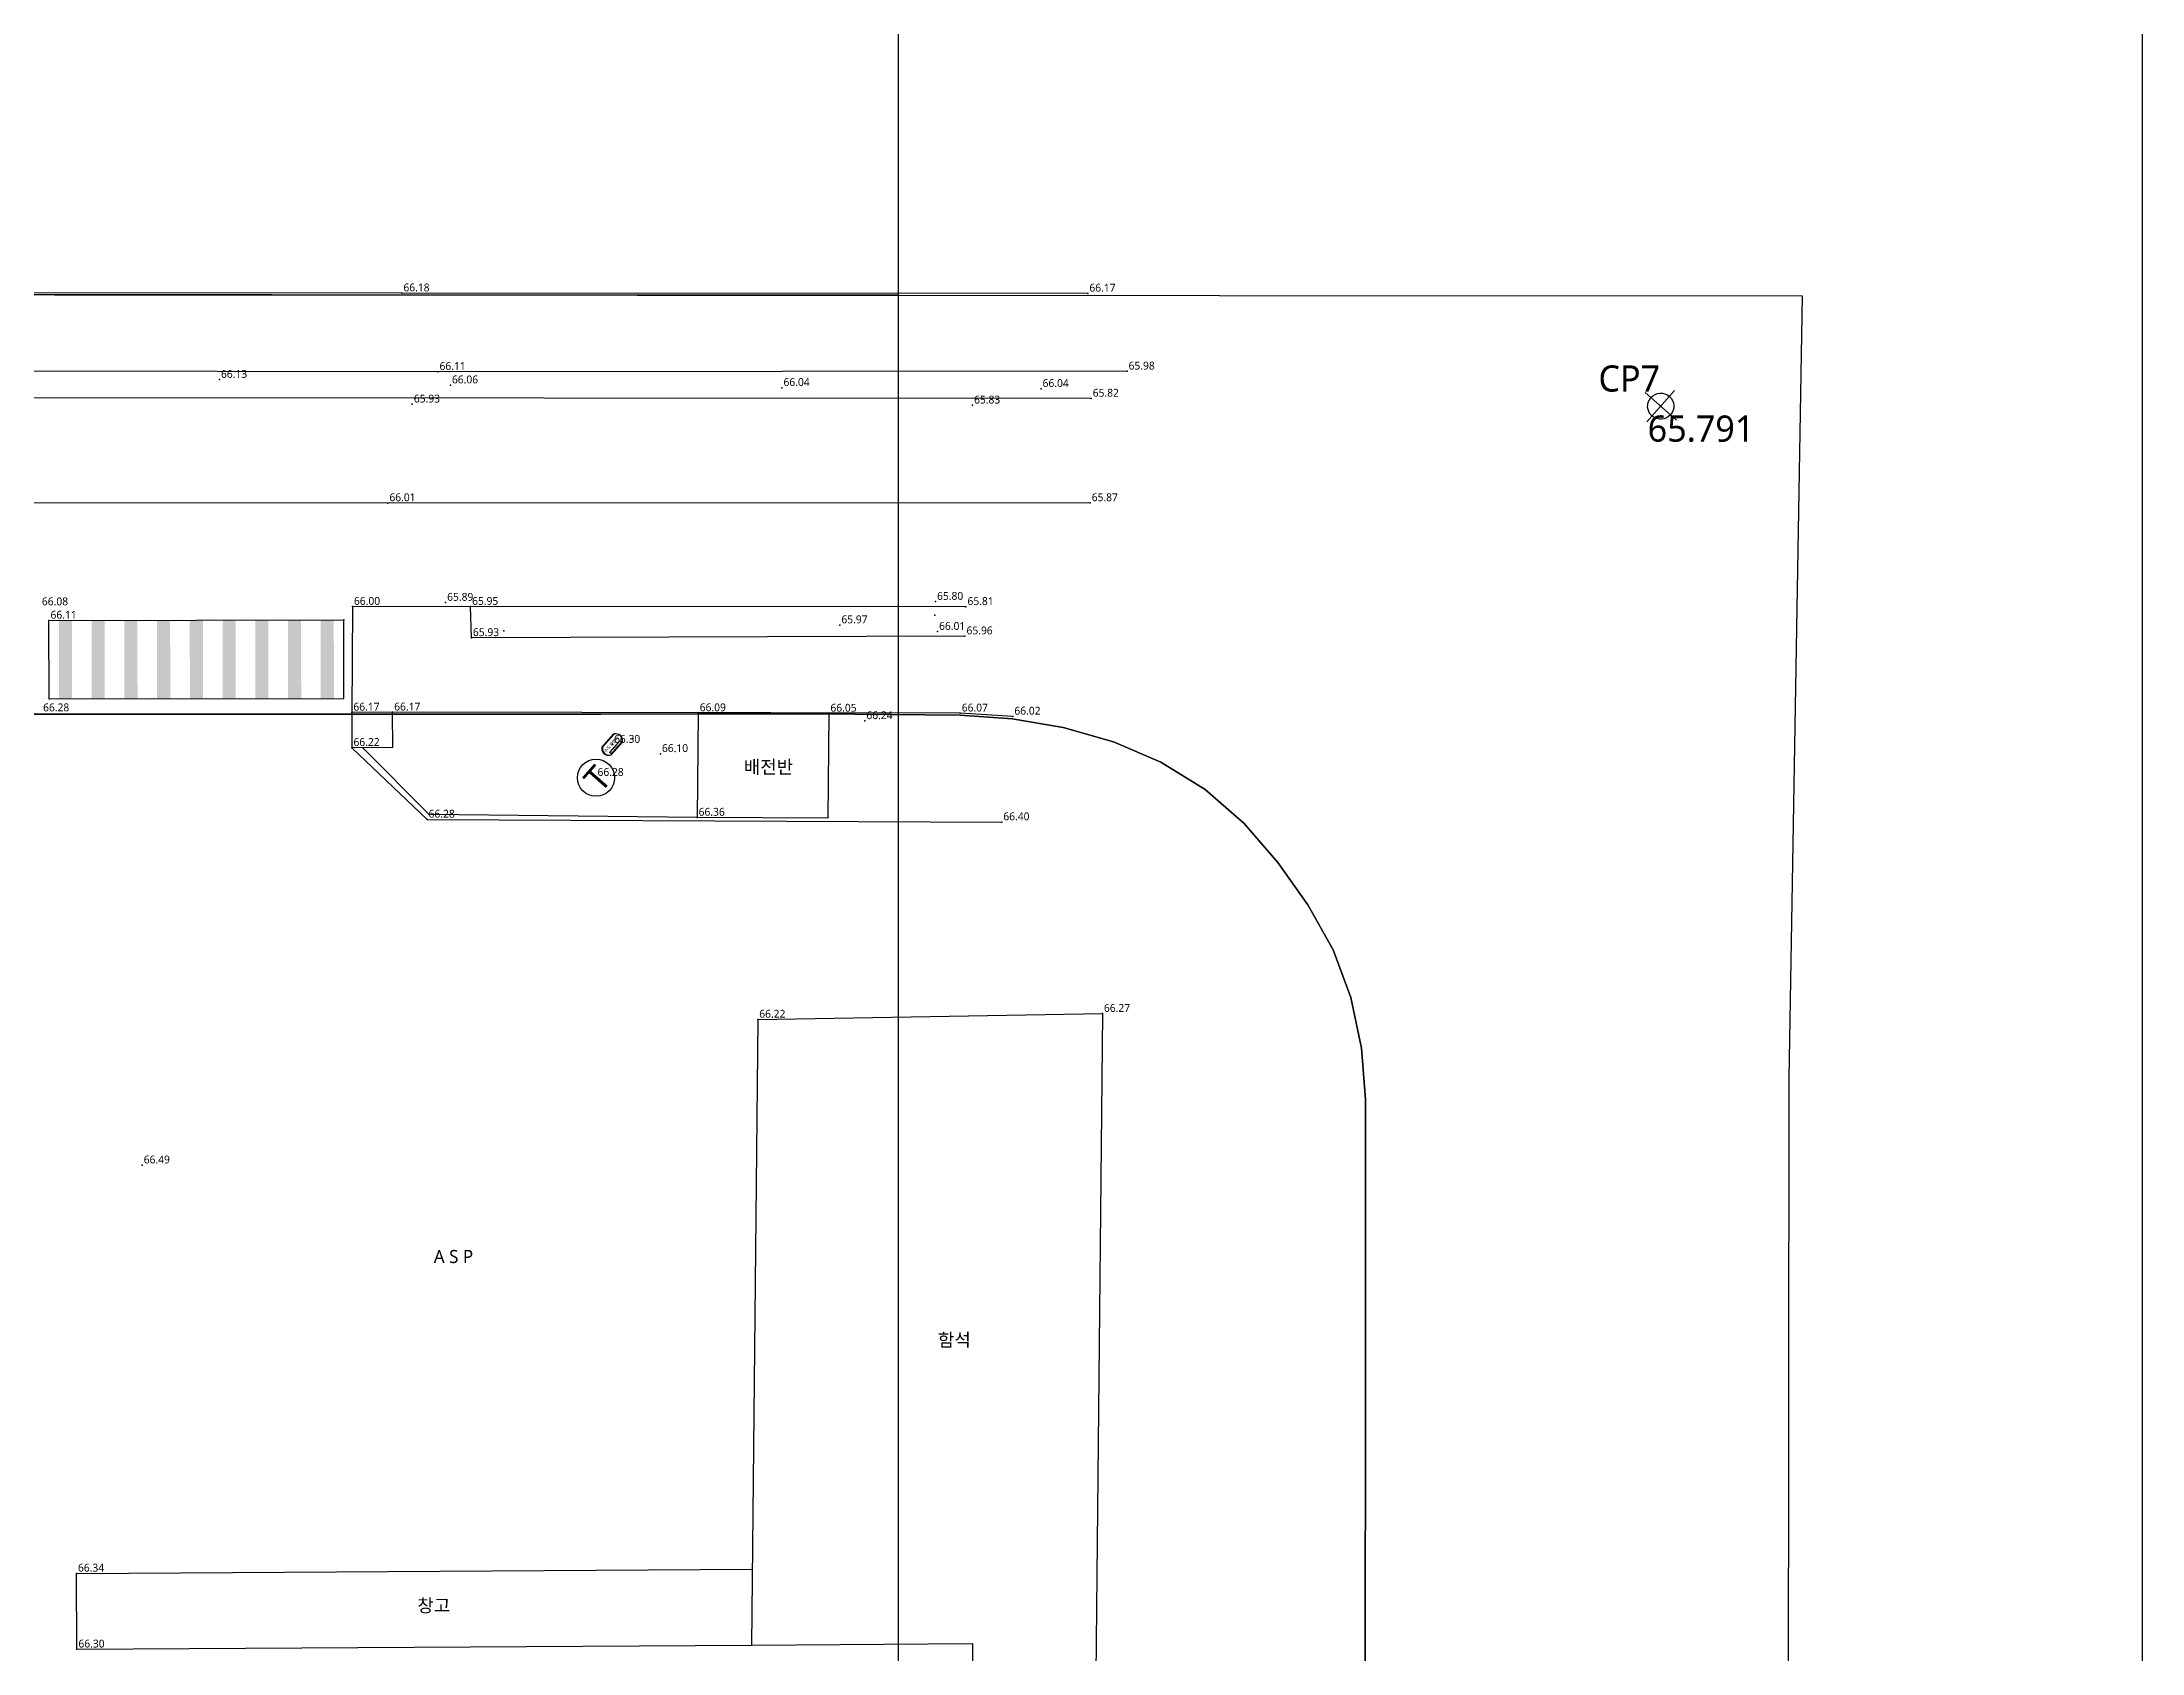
# Model space of a CAD drawing. Header units: millimetres. Extents: x 40342638 to 40753138, y 494620 to 782620.
# Drawn here: x 40672945 to 40753138, y 659581 to 721101 of the extents above; entities that cross this region are included whole.
import ezdxf
from ezdxf.enums import TextEntityAlignment as Align

# ---------------------------------------------------------------- set-up
doc = ezdxf.new("R2010")
doc.units = ezdxf.units.MM
doc.header["$LTSCALE"] = 1000
doc.header["$MEASUREMENT"] = 0
doc.header["$PDSIZE"] = -10
doc.layers.get('0').update_dxf_attribs({"linetype": 'CONTINUOUS'})
doc.layers.get('Defpoints').update_dxf_attribs({"color": 161, "linetype": 'CONTINUOUS'})
for name, color, linetype in [('cp', 1, 'CONTINUOUS'), ('cpTEXT', 1, 'CONTINUOUS'), ('TEXT', 3, 'CONTINUOUS'), ('건물', 5, 'CONTINUOUS'), ('보도블럭', 141, 'CONTINUOUS'), ('블럭담', 3, 'CONTINUOUS'), ('수도계량기', 1, 'CONTINUOUS'), ('아스팔트', 1, 'CONTINUOUS'), ('지반고', 7, 'CONTINUOUS'), ('지적선', 197, 'CONTINUOUS'), ('차선', 7, 'CONTINUOUS'), ('통신주', 1, 'CONTINUOUS'), ('포인트', 7, 'CONTINUOUS'), ('횡단보도', 254, 'CONTINUOUS'), ('휀스', 54, 'CONTINUOUS')]:
    doc.layers.add(name, color=color, linetype=linetype)
doc.styles.add('GHS', font='')
doc.styles.add('나눔바른고딕', font='NanumBarunGothic.ttf')
doc.styles.get('GHS').set_extended_font_data('Dotum')

# ---------------------------------------------------------------- blocks, each defined once
blk = doc.blocks.new('수도계량기')
at = {"layer": '수도계량기'}
blk.add_lwpolyline([(0.66, 0.28, 0.11077), (0.52, 0.4), (-0.57, 0.4, 0.480505), (-0.68, -0.25, 0.480505)], format="xyb", dxfattribs=at)
blk.add_lwpolyline([(0.54, -0.37, 0.594063), (0.54, 0.37), (-0.54, 0.37, 0.594063), (-0.54, -0.37)], format="xyb", close=True, dxfattribs=at)
for points in [[(-0.54, 0.37), (-0.57, 0.4)], [(0.54, 0.37), (0.52, 0.4)], [(-0.49, -0.19), (0.49, -0.19)], [(-0.49, -0.34), (-0.49, -0.19)], [(-0.49, -0.34), (0.49, -0.34)], [(0.49, -0.34), (0.49, -0.19)]]:
    blk.add_lwpolyline(points, dxfattribs=at)
at = {"layer": '수도계량기', "style": 'GHS'}
for s, height, p in [('수도계량기', 0.2, (-0.67, -0.04)), ('한국수자원공사', 0.1, (-0.47, -0.33))]:
    blk.add_text(s, height=height, dxfattribs=at).set_placement(p)
blk = doc.blocks.new('통신주', base_point=(592.41, 472.81))
at = {"layer": '통신주'}
blk.add_circle((592.41, 472.81), 1.57, dxfattribs=at)
at = {"layer": '통신주', "style": 'GHS'}
blk.add_text('T', height=2.1, dxfattribs=at).set_placement((592.43, 472.66), align=Align.MIDDLE)

msp = doc.modelspace()

# ---------------------------------------------------------------- linework, layer by layer
at = {"layer": 'cp'}
for p, q in [((40734159, 707722, 65791), (40735360, 706665, 65791)), ((40734230, 706593, 65791), (40735288, 707794, 65791))]:
    msp.add_line(p, q, dxfattribs=at)
msp.add_ellipse((40734759, 707194, 65791), major_axis=(-499, -32), ratio=1, start_param=3.926991, end_param=10.210176, dxfattribs=at)
at = {"layer": 'Defpoints'}
msp.add_lwpolyline([(40753138, 494620), (40342638, 494620), (40342638, 782620), (40753138, 782620)], close=True, dxfattribs=at)
at = {"layer": 'Defpoints', "ltscale": 0.1}
msp.add_lwpolyline([(40705638, 512887), (40354638, 512887), (40354638, 763053), (40705638, 763053)], close=True, dxfattribs=at)
at = {"layer": '건물'}
for p, q in [((40700276, 683773, 66219), (40700042, 659886, 66247)), ((40700276, 683773, 66219), (40713439, 683997, 66266)), ((40713439, 683997, 66266), (40713192, 658750, 66272)), ((40674259, 662623, 66340), (40700070, 662786, 66243)), ((40674277, 659723, 66300), (40674259, 662623, 66340)), ((40674277, 659723, 66300), (40700042, 659886, 66247)), ((40700042, 659886, 66247), (40708483, 659939, 66263)), ((40708483, 659939, 66263), (40708472, 658796, 66240))]:
    msp.add_line(p, q, dxfattribs=at)
at = {"layer": '보도블럭'}
for p, q in [((40686688, 711511, 66179), (40646074, 711537, 66367)), ((40712882, 711500, 66168), (40686688, 711511, 66179)), ((40688066, 708510, 66105), (40645861, 708547, 66254)), ((40714378, 708525, 65982), (40688066, 708510, 66105)), ((40689343, 698346, 65930), (40689310, 699538, 65950)), ((40708190, 698412, 65962), (40689343, 698346, 65930)), ((40708008, 695467, 66069), (40686336, 695505, 66174)), ((40710019, 695347, 66022), (40708008, 695467, 66069))]:
    msp.add_line(p, q, dxfattribs=at)
at = {"layer": '블럭담'}
for p, q in [((40686336, 695505, 66174), (40684776, 695501, 66174)), ((40684776, 695501, 66174), (40684781, 694151, 66174)), ((40686340, 694156, 66220), (40686336, 695505, 66174)), ((40686340, 694156, 66220), (40684781, 694151, 66174))]:
    msp.add_line(p, q, dxfattribs=at)
at = {"layer": '아스팔트'}
for p, q in [((40713010, 707488, 65818), (40645279, 707519, 66086)), ((40684799, 699540, 66002), (40684776, 695501, 66174)), ((40708228, 699532, 65813), (40684799, 699540, 66002)), ((40684781, 694151, 66174), (40687649, 691411, 66281)), ((40687649, 691411, 66281), (40709597, 691314, 66400))]:
    msp.add_line(p, q, dxfattribs=at)
at = {"layer": '지적선', "flags": 128}
for points in [[(40705638, 711430), (40562179, 711512), (40510579, 711522), (40510671, 763053)], [(40510579, 711522), (40562179, 711512), (40740158, 711410), (40739654, 681517), (40739591, 619262)], [(40723465, 614828), (40723489, 680717), (40723336, 682678), (40722929, 684608), (40722246, 686436), (40721287, 688147), (40720142, 689768), (40718857, 691260), (40717363, 692561), (40715667, 693602), (40713860, 694380), (40711940, 694924), (40709991, 695254), (40708005, 695390), (40702651, 695440), (40694302, 695434), (40660643, 695428), (40660643, 695428), (40557743, 695416), (40456179, 695573)], [(40660628, 572887), (40660643, 695428), (40694302, 695434), (40702651, 695440), (40708005, 695390), (40709991, 695254), (40711940, 694924), (40713860, 694380), (40715667, 693602), (40717363, 692561), (40718857, 691260), (40720142, 689768), (40721287, 688147), (40722246, 686436), (40722929, 684608), (40723336, 682678), (40723489, 680717), (40723465, 614828)]]:
    msp.add_lwpolyline(points, dxfattribs=at)
at = {"layer": '차선'}
for p, q in [((40686152, 703496, 66011), (40649088, 703508, 66160)), ((40712971, 703497, 65870), (40686152, 703496, 66011))]:
    msp.add_line(p, q, dxfattribs=at)
at = {"layer": '포인트'}
for p in [(40686688, 711511, 66179), (40712882, 711500, 66168), (40679721, 708209, 66130), (40688066, 708510, 66105), (40714378, 708525, 65982), (40688541, 707996, 66058), (40701201, 707898, 66044), (40711095, 707857, 66040), (40713010, 707488, 65818), (40687087, 707266, 65930), (40708479, 707227, 65826), (40686152, 703496, 66011), (40712971, 703497, 65870), (40684799, 699540, 66002), (40688358, 699694, 65893), (40689310, 699538, 65950), (40707065, 699731, 65801), (40708228, 699532, 65813), (40673211, 699012, 66114), (40684465, 699030, 66048), (40690583, 698618, 65895), (40703412, 698835, 65974), (40707035, 699216, 65980), (40707142, 698585, 66007), (40689343, 698346, 65930), (40708190, 698412, 65962), (40673216, 696012, 66230), (40684776, 695501, 66174), (40686336, 695505, 66174), (40698002, 695476, 66092), (40702993, 695460, 66054), (40708008, 695467, 66069), (40710019, 695347, 66022), (40695505, 694507, 66281), (40704367, 695176, 66237), (40684781, 694151, 66174), (40685201, 694152, 66385), (40694730, 694271, 66300), (40696559, 693918, 66103), (40694101, 693007, 66284), (40687649, 691411, 66281), (40687725, 691602, 66402), (40697961, 691485, 66362), (40709597, 691314, 66400), (40700276, 683773, 66219), (40713439, 683997, 66266), (40676771, 678208, 66492), (40674259, 662623, 66340), (40674277, 659723, 66300)]:
    msp.add_point(p, dxfattribs=at)
at = {"layer": '횡단보도'}
for p, q in [((40673211, 699012, 66114), (40684465, 699030, 66048)), ((40673216, 696012, 66230), (40673211, 699012, 66114)), ((40684470, 696030, 66048), (40684465, 699030, 66048)), ((40673216, 696012, 66230), (40684470, 696030, 66048))]:
    msp.add_line(p, q, dxfattribs=at)
for points in [[(40673588, 699012, 66172), (40673593, 696012, 66172), (40674088, 699013, 66172), (40674093, 696013, 66172)], [(40674838, 699014, 66172), (40674843, 696014, 66172), (40675338, 699015, 66172), (40675343, 696015, 66172)], [(40676088, 699016, 66172), (40676093, 696016, 66172), (40676588, 699017, 66172), (40676593, 696017, 66172)], [(40677338, 699018, 66172), (40677343, 696018, 66172), (40677838, 699019, 66172), (40677843, 696019, 66172)], [(40678588, 699021, 66172), (40678593, 696021, 66172), (40679088, 699021, 66172), (40679093, 696021, 66172)], [(40679838, 699023, 66172), (40679843, 696023, 66172), (40680338, 699023, 66172), (40680343, 696023, 66172)], [(40681088, 699025, 66172), (40681093, 696025, 66172), (40681588, 699026, 66172), (40681593, 696026, 66172)], [(40682338, 699027, 66172), (40682343, 696027, 66172), (40682838, 699028, 66172), (40682843, 696028, 66172)], [(40683588, 699029, 66172), (40683593, 696029, 66172), (40684088, 699030, 66172), (40684093, 696030, 66172)]]:
    msp.add_solid(points, dxfattribs=at)
at = {"layer": '휀스'}
for p, q in [((40698002, 695476, 66092), (40697961, 691485, 66362)), ((40702993, 695460, 66054), (40698002, 695476, 66092)), ((40702993, 695460, 66054), (40702952, 691458, 66324)), ((40687725, 691602, 66402), (40685201, 694152, 66385)), ((40697961, 691485, 66362), (40687725, 691602, 66402)), ((40702952, 691458, 66324), (40697961, 691485, 66362))]:
    msp.add_line(p, q, dxfattribs=at)

# ---------------------------------------------------------------- block references
at = {"rotation": 48.63574182298279}
for name, p, xscale, yscale, zscale in [('수도계량기', (40694730, 694271, 66300), 600, 600, 600), ('통신주', (40694101, 693007, 66284), 450, 450, 450)]:
    msp.add_blockref(name, p, dxfattribs=dict(at, xscale=xscale, yscale=yscale, zscale=zscale))

# ---------------------------------------------------------------- texts
at = {"layer": 'cpTEXT', "style": '나눔바른고딕'}
msp.add_text('CP7', height=1000, dxfattribs=at).set_placement((40733558, 708251, 65791), align=Align.MIDDLE)
msp.add_text('65.791', height=1000, dxfattribs=at).set_placement((40736297, 705838, 65791), align=Align.CENTER)
at = {"layer": 'TEXT', "style": '나눔바른고딕'}
for s, p in [('배전반', (40700687, 693164)), ('A S P', (40688659, 674472)), ('함석', (40707784, 671288)), ('창고', (40687906, 661144))]:
    msp.add_text(s, height=500, dxfattribs=at).set_placement(p, align=Align.CENTER)
at = {"layer": '지반고', "style": '나눔바른고딕'}
for s, p in [('66.18', (40686747, 711578, 66179)), ('66.17', (40712942, 711568, 66168)), ('66.13', (40679781, 708276, 66130)), ('66.11', (40688125, 708577, 66105)), ('66.06', (40688600, 708064, 66058)), ('66.04', (40701261, 707966, 66044)), ('66.04', (40711155, 707925, 66040)), ('65.98', (40714438, 708592, 65982)), ('65.93', (40687146, 707334, 65930)), ('65.83', (40708539, 707295, 65826)), ('65.82', (40713069, 707555, 65818)), ('66.01', (40686211, 703564, 66011)), ('65.87', (40713031, 703565, 65870)), ('65.80', (40707125, 699799, 65801)), ('66.08', (40672942, 699590, 66082)), ('66.11', (40673271, 699079, 66114)), ('66.00', (40684859, 699607, 66002)), ('65.89', (40688417, 699762, 65893)), ('65.95', (40689370, 699606, 65950)), ('65.81', (40708287, 699600, 65813)), ('65.93', (40689402, 698414, 65930)), ('65.97', (40703471, 698903, 65974)), ('66.01', (40707202, 698652, 66007)), ('65.96', (40708250, 698480, 65962)), ('66.28', (40672987, 695541, 66279)), ('66.17', (40684836, 695568, 66174)), ('66.17', (40686395, 695573, 66174)), ('66.09', (40698062, 695543, 66092)), ('66.05', (40703053, 695527, 66054)), ('66.24', (40704427, 695243, 66237)), ('66.07', (40708068, 695534, 66069)), ('66.02', (40710078, 695414, 66022)), ('66.22', (40684840, 694218, 66174)), ('66.30', (40694790, 694338, 66300)), ('66.10', (40696619, 693986, 66103)), ('66.28', (40694160, 693075, 66284)), ('66.28', (40687708, 691479, 66281)), ('66.36', (40698021, 691553, 66362)), ('66.40', (40709656, 691381, 66400)), ('66.22', (40700335, 683841, 66219)), ('66.27', (40713498, 684064, 66266)), ('66.49', (40676830, 678276, 66492)), ('66.34', (40674319, 662690, 66340)), ('66.30', (40674337, 659790, 66300))]:
    msp.add_text(s, height=300, dxfattribs=at).set_placement(p)

doc.saveas('drawing.dxf')
